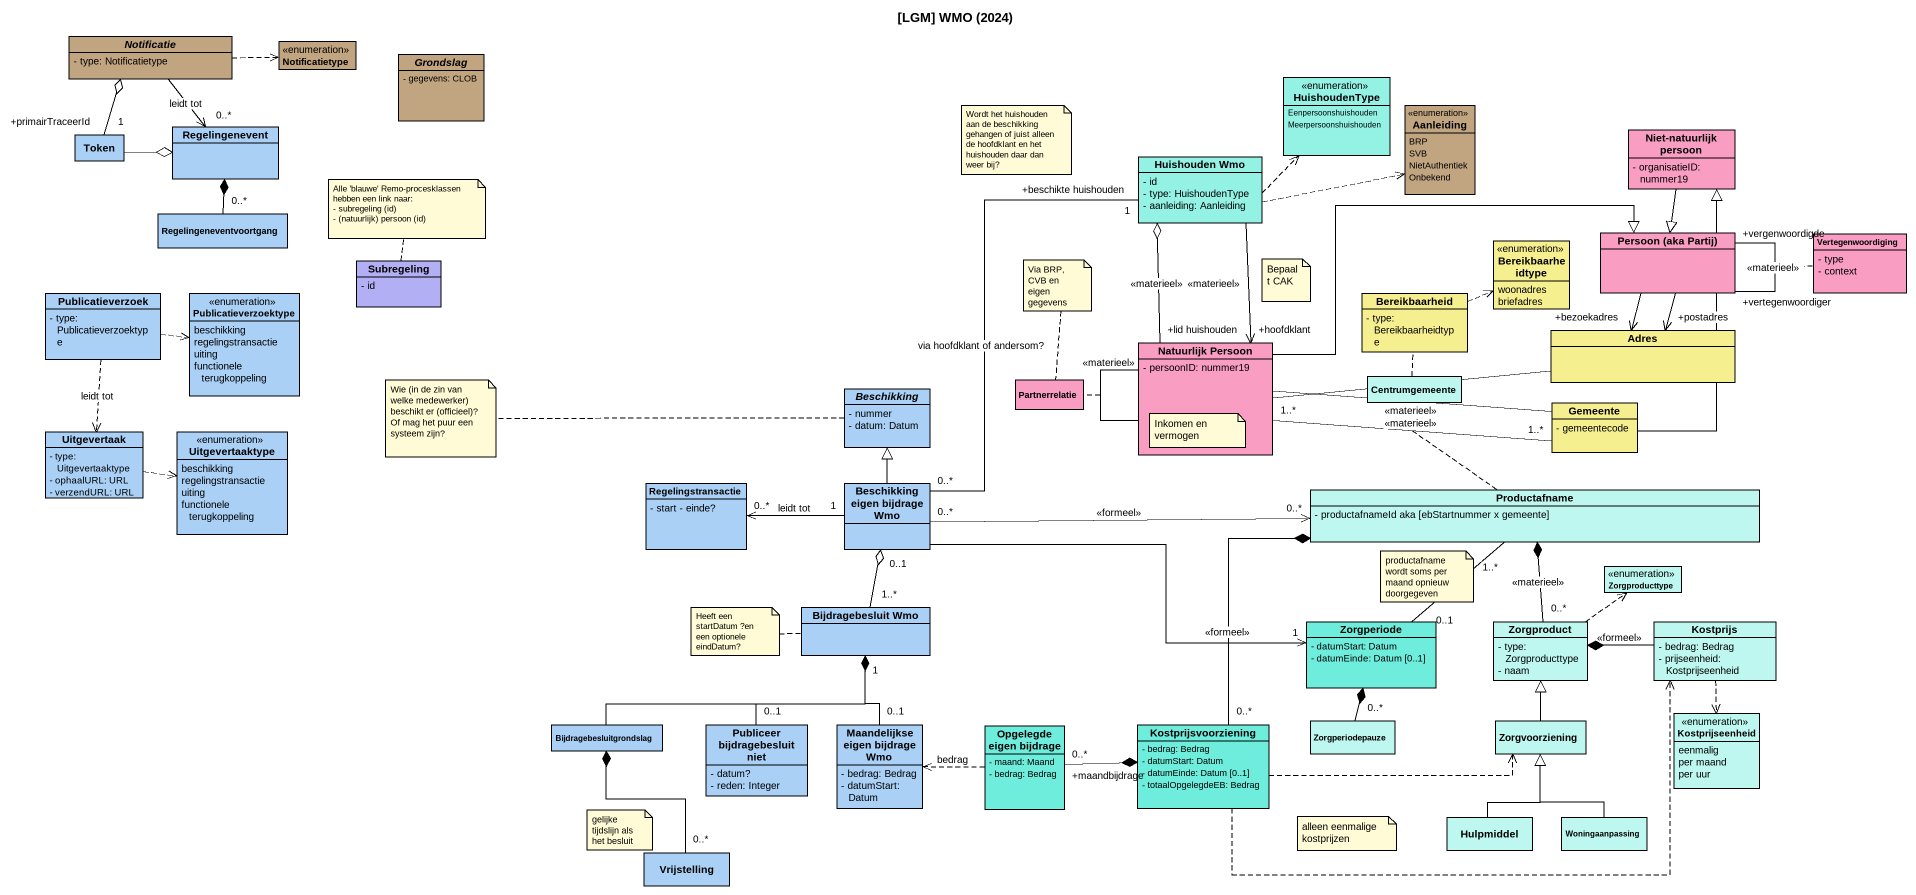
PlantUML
@startuml
title [LGM] WMO (2024)
hide circle
hide empty members
skinparam classAttributeIconSize 0
abstract class Notificatie #C1A581 {
  - type: Notificatietype
}
enum Notificatietype #C1A581
abstract class Grondslag #C1A581 {
  - gegevens: CLOB
}
enum HuishoudenType #94F2E5 {
  Eenpersoonshuishouden
  Meerpersoonshuishouden
}
class Regelingenevent #AAD0F6
enum Aanleiding #C1A581 {
  BRP
  SVB
  NietAuthentiek
  Onbekend
}
class "Niet-natuurlijk persoon" as Niet_natuurlijk_persoon #F99EC2 {
  - organisatieID: nummer19
}
class Token #AAD0F6
class "Huishouden Wmo" as Huishouden_Wmo #94F2E5 {
  - id
  - type: HuishoudenType
  - aanleiding: Aanleiding
}
class Regelingeneventvoortgang #AAD0F6
enum Bereikbaarheidtype #F6EF90 {
  woonadres
  briefadres
}
class "Persoon (aka Partij)" as Persoon_aka_Partij #F99EC2
class Vertegenwoordiging #F99EC2 {
  - type
  - context
}
class Publicatieverzoek #AAD0F6 {
  - type: Publicatieverzoektype
}
enum Publicatieverzoektype #AAD0F6 {
  beschikking
  regelingstransactie
  uiting
  functionele terugkoppeling
}
class Subregeling #B3AFF5 {
  - id
}
class Bereikbaarheid #F6EF90 {
  - type: Bereikbaarheidtype
}
class "Natuurlijk Persoon" as Natuurlijk_Persoon #F99EC2 {
  - persoonID: nummer19
}
class Adres #F6EF90
abstract class Beschikking #AAD0F6 {
  - nummer
  - datum: Datum
}
class Partnerrelatie #F99EC2
class Centrumgemeente #BEF7EF
class Uitgevertaak #AAD0F6 {
  - type: Uitgevertaaktype
  - ophaalURL: URL
  - verzendURL: URL
}
enum Uitgevertaaktype #AAD0F6 {
  beschikking
  regelingstransactie
  uiting
  functionele terugkoppeling
}
class Gemeente #F6EF90 {
  - gemeentecode
}
class Regelingstransactie #AAD0F6 {
  - start - einde?
}
class "Beschikking eigen bijdrage Wmo" as Beschikking_eigen_bijdrage #AAD0F6
class Productafname #BEF7EF {
  - productafnameId aka [ebStartnummer x gemeente]
}
enum Zorgproducttype #BEF7EF
class "Bijdragebesluit Wmo" as Bijdragebesluit_Wmo #AAD0F6
class Zorgperiode #6EEDDC {
  - datumStart: Datum
  - datumEinde: Datum [0..1]
}
class Zorgproduct #BEF7EF {
  - type: Zorgproducttype
  - naam
}
class Kostprijs #BEF7EF {
  - bedrag: Bedrag
  - prijseenheid: Kostprijseenheid
}
class Bijdragebesluitgrondslag #AAD0F6
class "Publiceer bijdragebesluit niet" as Publiceer_bijdragebesluit #AAD0F6 {
  - datum?
  - reden: Integer
}
class "Maandelijkse eigen bijdrage Wmo" as Maandelijkse_eigen_bijdrage #AAD0F6 {
  - bedrag: Bedrag
  - datumStart: Datum
}
class "Opgelegde eigen bijdrage" as Opgelegde_eigen_bijdrage #6EEDDC {
  - maand: Maand
  - bedrag: Bedrag
}
class Kostprijsvoorziening #6EEDDC {
  - bedrag: Bedrag
  - datumStart: Datum
  - datumEinde: Datum [0..1]
  - totaalOpgelegdeEB: Bedrag
}
class Zorgperiodepauze #BEF7EF
class Zorgvoorziening #BEF7EF
enum Kostprijseenheid #BEF7EF {
  eenmalig
  per maand
  per uur
}
class Hulpmiddel #BEF7EF
class Woningaanpassing #BEF7EF
class Vrijstelling #AAD0F6
Notificatie .right.> Notificatietype
Notificatie --> "0..*" Regelingenevent : leidt tot
Niet_natuurlijk_persoon --|> Persoon_aka_Partij
Token "+primairTraceerId\n1" -up-o Notificatie
Token -right-o Regelingenevent
Huishouden_Wmo .right.> HuishoudenType
Huishouden_Wmo .right.> Aanleiding
Huishouden_Wmo --> "+hoofdklant" Natuurlijk_Persoon : <<materieel>>
Regelingeneventvoortgang "0..*" -up-* Regelingenevent
Persoon_aka_Partij "+vertegenwoordiger" -- "+vergenwoordigde" Persoon_aka_Partij : <<materieel>>
(Persoon_aka_Partij, Persoon_aka_Partij) .. Vertegenwoordiging
Persoon_aka_Partij --> "+postadres" Adres
Persoon_aka_Partij --> "+bezoekadres" Adres
Publicatieverzoek .right.> Publicatieverzoektype
Publicatieverzoek ..> Uitgevertaak : leidt tot
Bereikbaarheid .right.> Bereikbaarheidtype
Natuurlijk_Persoon "+lid huishouden" -up-o Huishouden_Wmo : <<materieel>>
Natuurlijk_Persoon -right-|> Persoon_aka_Partij
Natuurlijk_Persoon -- Natuurlijk_Persoon : <<materieel>>
(Natuurlijk_Persoon, Natuurlijk_Persoon) .. Partnerrelatie
Natuurlijk_Persoon -right- Adres
(Natuurlijk_Persoon, Adres) .. Bereikbaarheid
Natuurlijk_Persoon "1..*" -right- "1..*" Gemeente : <<materieel>>
(Natuurlijk_Persoon, Gemeente) .. Productafname
Natuurlijk_Persoon -right- Gemeente : <<materieel>>
(Natuurlijk_Persoon, Gemeente) .. Centrumgemeente
Uitgevertaak .right.> Uitgevertaaktype
Gemeente -up-|> Niet_natuurlijk_persoon
Beschikking_eigen_bijdrage "0..*" -up- "+beschikte huishouden\n1" Huishouden_Wmo : via hoofdklant of andersom?
Beschikking_eigen_bijdrage -up-|> Beschikking
Beschikking_eigen_bijdrage "1" -left-> "0..*" Regelingstransactie : leidt tot
Beschikking_eigen_bijdrage "0..*" -right-> "0..*" Productafname : <<formeel>>
Beschikking_eigen_bijdrage -right-> "1" Zorgperiode
Bijdragebesluit_Wmo "1..*" -up-o "0..1" Beschikking_eigen_bijdrage
Zorgperiode "0..1" -up- "1..*" Productafname
Zorgproduct "0..*" -up-* Productafname : <<materieel>>
Zorgproduct .up.> Zorgproducttype
Kostprijs -left-* Zorgproduct : <<formeel>>
Kostprijs ..> Kostprijseenheid
Bijdragebesluitgrondslag -right-* "1" Bijdragebesluit_Wmo
Publiceer_bijdragebesluit "0..1" -up-* Bijdragebesluit_Wmo
Maandelijkse_eigen_bijdrage "0..1" -up-* Bijdragebesluit_Wmo
Opgelegde_eigen_bijdrage .left.> Maandelijkse_eigen_bijdrage : bedrag
Opgelegde_eigen_bijdrage "+maandbijdrage\n0..*" -right-* Kostprijsvoorziening
Kostprijsvoorziening "0..*" -up-* Productafname : <<formeel>>
Kostprijsvoorziening .right.> Kostprijs
Kostprijsvoorziening .right.> Zorgvoorziening
Zorgperiodepauze "0..*" -up-* Zorgperiode
Zorgvoorziening -up-|> Zorgproduct
Hulpmiddel -up-|> Zorgvoorziening
Woningaanpassing -up-|> Zorgvoorziening
Vrijstelling "0..*" -up-* Bijdragebesluitgrondslag
note as N1
  Wordt het huishouden aan de beschikking gehangen of juist alleen de hoofdklant en het huishouden daar dan weer bij?
end note
note top of Subregeling
  Alle 'blauwe' Remo-procesklassen hebben een link naar:
  - subregeling (id)
  - (natuurlijk) persoon (id)
end note
note top of Partnerrelatie : Via BRP, CVB en eigen gegevens
note as N4
  Bepaalt CAK
end note
note left of Beschikking
  Wie (in de zin van welke medewerker) beschikt er (officieel)?
  Of mag het puur een systeem zijn?
end note
note as N6
  Inkomen en vermogen
end note
note as N7
  productafname wordt soms per maand opnieuw doorgegeven
end note
note left of Bijdragebesluit_Wmo : Heeft een startDatum ?en een optionele eindDatum?
note as N9
  gelijke tijdslijn als het besluit
end note
note as N10
  alleen eenmalige kostprijzen
end note
@enduml
